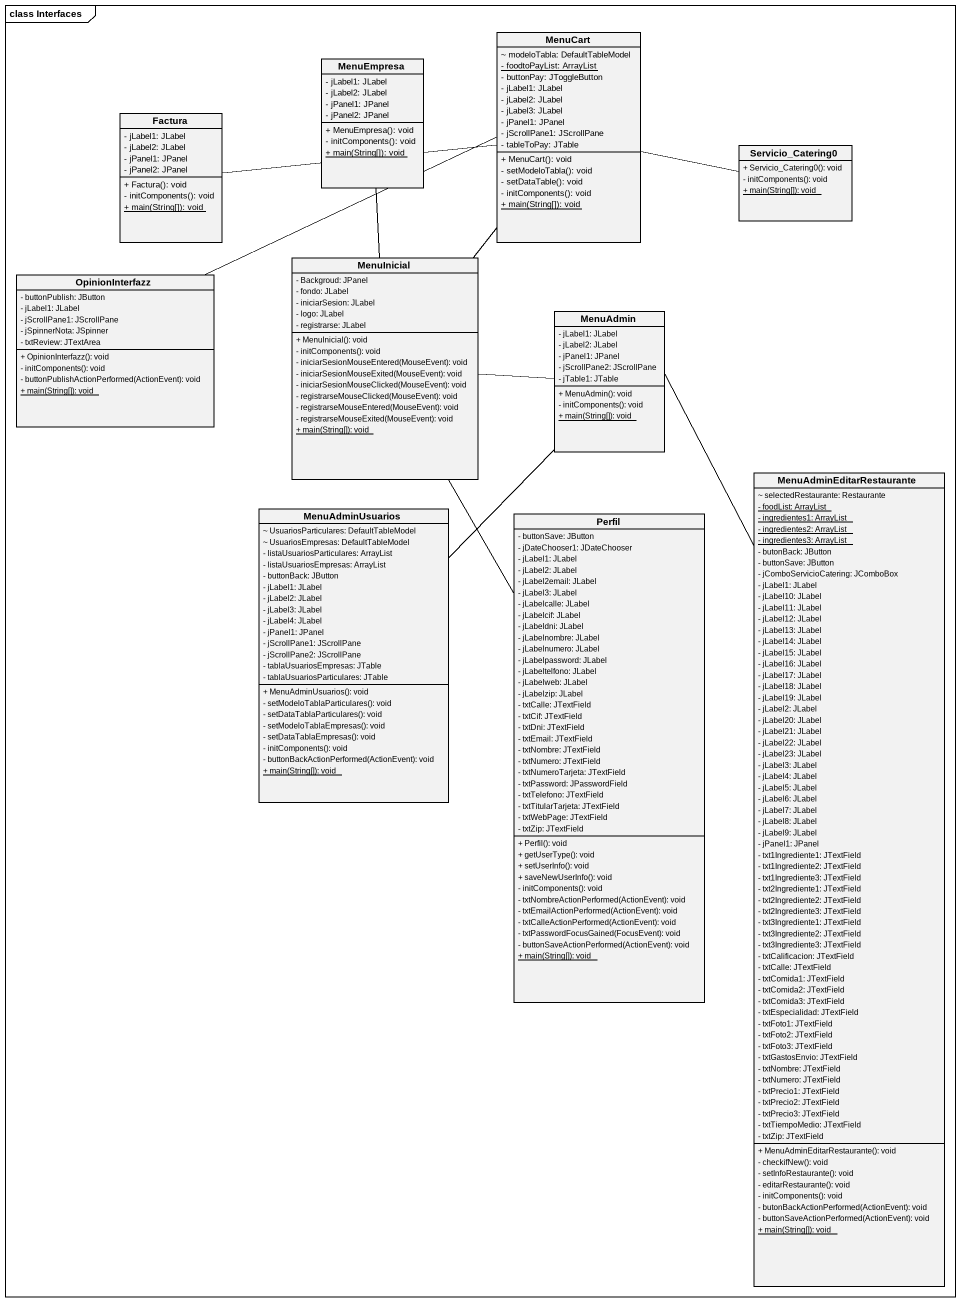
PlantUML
@startuml
mainframe class Interfaces
hide circle
hide empty members
skinparam classAttributeIconSize 0
class MenuCart {
  ~ modeloTabla: DefaultTableModel
  {static} - foodtoPayList: ArrayList
  - buttonPay: JToggleButton
  - jLabel1: JLabel
  - jLabel2: JLabel
  - jLabel3: JLabel
  - jPanel1: JPanel
  - jScrollPane1: JScrollPane
  - tableToPay: JTable
  + MenuCart(): void
  - setModeloTabla(): void
  - setDataTable(): void
  - initComponents(): void
  {static} + main(String[]): void
}
class MenuEmpresa {
  - jLabel1: JLabel
  - jLabel2: JLabel
  - jPanel1: JPanel
  - jPanel2: JPanel
  + MenuEmpresa(): void
  - initComponents(): void
  {static} + main(String[]): void
}
class Factura {
  - jLabel1: JLabel
  - jLabel2: JLabel
  - jPanel1: JPanel
  - jPanel2: JPanel
  + Factura(): void
  - initComponents(): void
  {static} + main(String[]): void
}
class Servicio_Catering0 {
  + Servicio_Catering0(): void
  - initComponents(): void
  {static} + main(String[]): void
}
class OpinionInterfazz {
  - buttonPublish: JButton
  - jLabel1: JLabel
  - jScrollPane1: JScrollPane
  - jSpinnerNota: JSpinner
  - txtReview: JTextArea
  + OpinionInterfazz(): void
  - initComponents(): void
  - buttonPublishActionPerformed(ActionEvent): void
  {static} + main(String[]): void
}
class MenuInicial {
  - Backgroud: JPanel
  - fondo: JLabel
  - iniciarSesion: JLabel
  - logo: JLabel
  - registrarse: JLabel
  + MenuInicial(): void
  - initComponents(): void
  - iniciarSesionMouseEntered(MouseEvent): void
  - iniciarSesionMouseExited(MouseEvent): void
  - iniciarSesionMouseClicked(MouseEvent): void
  - registrarseMouseClicked(MouseEvent): void
  - registrarseMouseEntered(MouseEvent): void
  - registrarseMouseExited(MouseEvent): void
  {static} + main(String[]): void
}
class MenuAdmin {
  - jLabel1: JLabel
  - jLabel2: JLabel
  - jPanel1: JPanel
  - jScrollPane2: JScrollPane
  - jTable1: JTable
  + MenuAdmin(): void
  - initComponents(): void
  {static} + main(String[]): void
}
class MenuAdminEditarRestaurante {
  ~ selectedRestaurante: Restaurante
  {static} - foodList: ArrayList
  {static} - ingredientes1: ArrayList
  {static} - ingredientes2: ArrayList
  {static} - ingredientes3: ArrayList
  - butonBack: JButton
  - buttonSave: JButton
  - jComboServicioCatering: JComboBox
  - jLabel1: JLabel
  - jLabel10: JLabel
  - jLabel11: JLabel
  - jLabel12: JLabel
  - jLabel13: JLabel
  - jLabel14: JLabel
  - jLabel15: JLabel
  - jLabel16: JLabel
  - jLabel17: JLabel
  - jLabel18: JLabel
  - jLabel19: JLabel
  - jLabel2: JLabel
  - jLabel20: JLabel
  - jLabel21: JLabel
  - jLabel22: JLabel
  - jLabel23: JLabel
  - jLabel3: JLabel
  - jLabel4: JLabel
  - jLabel5: JLabel
  - jLabel6: JLabel
  - jLabel7: JLabel
  - jLabel8: JLabel
  - jLabel9: JLabel
  - jPanel1: JPanel
  - txt1Ingrediente1: JTextField
  - txt1Ingrediente2: JTextField
  - txt1Ingrediente3: JTextField
  - txt2Ingrediente1: JTextField
  - txt2Ingrediente2: JTextField
  - txt2Ingrediente3: JTextField
  - txt3Ingrediente1: JTextField
  - txt3Ingrediente2: JTextField
  - txt3Ingrediente3: JTextField
  - txtCalificacion: JTextField
  - txtCalle: JTextField
  - txtComida1: JTextField
  - txtComida2: JTextField
  - txtComida3: JTextField
  - txtEspecialidad: JTextField
  - txtFoto1: JTextField
  - txtFoto2: JTextField
  - txtFoto3: JTextField
  - txtGastosEnvio: JTextField
  - txtNombre: JTextField
  - txtNumero: JTextField
  - txtPrecio1: JTextField
  - txtPrecio2: JTextField
  - txtPrecio3: JTextField
  - txtTiempoMedio: JTextField
  - txtZip: JTextField
  + MenuAdminEditarRestaurante(): void
  - checkifNew(): void
  - setInfoRestaurante(): void
  - editarRestaurante(): void
  - initComponents(): void
  - butonBackActionPerformed(ActionEvent): void
  - buttonSaveActionPerformed(ActionEvent): void
  {static} + main(String[]): void
}
class MenuAdminUsuarios {
  ~ UsuariosParticulares: DefaultTableModel
  ~ UsuariosEmpresas: DefaultTableModel
  - listaUsuariosParticulares: ArrayList
  - listaUsuariosEmpresas: ArrayList
  - buttonBack: JButton
  - jLabel1: JLabel
  - jLabel2: JLabel
  - jLabel3: JLabel
  - jLabel4: JLabel
  - jPanel1: JPanel
  - jScrollPane1: JScrollPane
  - jScrollPane2: JScrollPane
  - tablaUsuariosEmpresas: JTable
  - tablaUsuariosParticulares: JTable
  + MenuAdminUsuarios(): void
  - setModeloTablaParticulares(): void
  - setDataTablaParticulares(): void
  - setModeloTablaEmpresas(): void
  - setDataTablaEmpresas(): void
  - initComponents(): void
  - buttonBackActionPerformed(ActionEvent): void
  {static} + main(String[]): void
}
class Perfil {
  - buttonSave: JButton
  - jDateChooser1: JDateChooser
  - jLabel1: JLabel
  - jLabel2: JLabel
  - jLabel2email: JLabel
  - jLabel3: JLabel
  - jLabelcalle: JLabel
  - jLabelcif: JLabel
  - jLabeldni: JLabel
  - jLabelnombre: JLabel
  - jLabelnumero: JLabel
  - jLabelpassword: JLabel
  - jLabeltelfono: JLabel
  - jLabelweb: JLabel
  - jLabelzip: JLabel
  - txtCalle: JTextField
  - txtCif: JTextField
  - txtDni: JTextField
  - txtEmail: JTextField
  - txtNombre: JTextField
  - txtNumero: JTextField
  - txtNumeroTarjeta: JTextField
  - txtPassword: JPasswordField
  - txtTelefono: JTextField
  - txtTitularTarjeta: JTextField
  - txtWebPage: JTextField
  - txtZip: JTextField
  + Perfil(): void
  + getUserType(): void
  + setUserInfo(): void
  + saveNewUserInfo(): void
  - initComponents(): void
  - txtNombreActionPerformed(ActionEvent): void
  - txtEmailActionPerformed(ActionEvent): void
  - txtCalleActionPerformed(ActionEvent): void
  - txtPasswordFocusGained(FocusEvent): void
  - buttonSaveActionPerformed(ActionEvent): void
  {static} + main(String[]): void
}
MenuCart -- MenuInicial
MenuEmpresa -- MenuInicial
Factura -right- MenuCart
Servicio_Catering0 -left- MenuCart
OpinionInterfazz -right- MenuCart
MenuAdmin -left- MenuInicial
MenuAdmin -- MenuAdminEditarRestaurante
MenuAdmin -- MenuAdminUsuarios
Perfil -up- MenuInicial
@enduml
